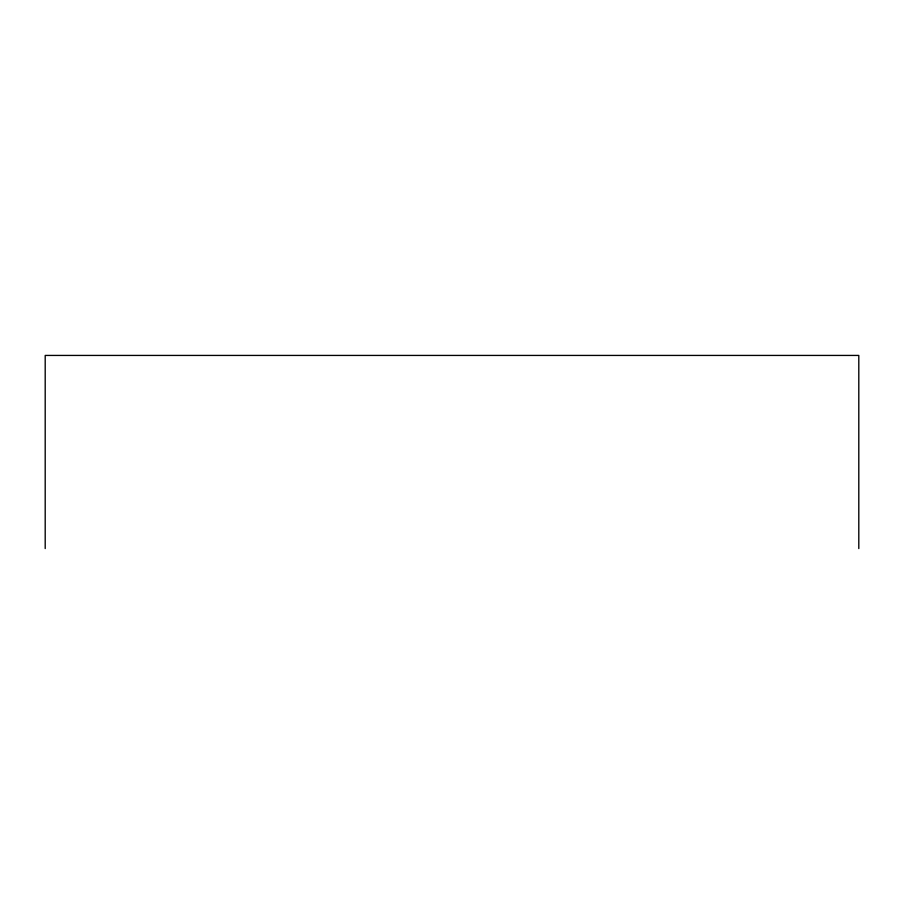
<?xml version="1.0" encoding="UTF-8"?>
<svg xmlns="http://www.w3.org/2000/svg" width="904" height="904" viewBox="0 0 904 904"><rect width="100%" height="100%" fill="white"/><g stroke="black" fill="none" stroke-linecap="round" stroke-linejoin="round"><path stroke-width="1.36" d="M858.8 548.57L858.8 355.43L45.2 355.43L45.2 548.57"/></g></svg>
